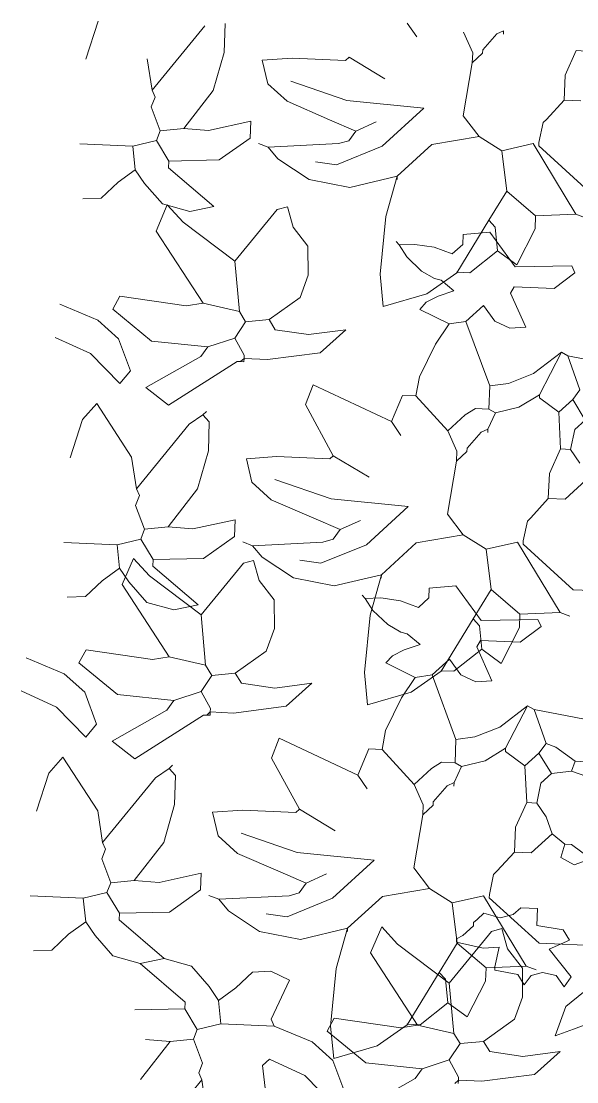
# Model space of a CAD drawing. Header units: centimetres. Extents: x 5667 to 17750, y 274 to 6203.
# Drawn here: x 10667.1 to 10720.2, y 5765.9 to 5867.4 of the extents above; entities that cross this region are included whole.
import ezdxf

# ---------------------------------------------------------------- set-up
doc = ezdxf.new("R2010")
doc.units = ezdxf.units.CM
doc.header["$MEASUREMENT"] = 0
doc.layers.add('G-HEDGE', color=104, linetype='Continuous', lineweight=9)

msp = doc.modelspace()

# ---------------------------------------------------------------- linework, layer by layer
at = {"layer": 'G-HEDGE'}
for p, q in [((10674.44, 5867.35), (10673.26, 5863.71)), ((10679.58, 5860.74), (10684.64, 5866.91)), ((10686.48, 5864.36), (10686.57, 5867.14)), ((10703.99, 5867.16), (10704.89, 5865.85)), ((10710.25, 5864.34), (10709.37, 5866.29)), ((10711.22, 5864.61), (10712.56, 5866.15)), ((10712.56, 5866.15), (10713.21, 5866.44)), ((10713.2, 5866.12), (10713.21, 5866.44)), ((10711.2, 5864.3), (10711.22, 5864.61)), ((10719.09, 5862.2), (10720.15, 5864.54)), ((10721.11, 5864.5), (10720.15, 5864.54)), ((10679.58, 5860.74), (10679.13, 5863.76)), ((10685.44, 5860.72), (10686.48, 5864.36)), ((10692.99, 5863.81), (10690.1, 5863.62)), ((10690.1, 5863.62), (10690.64, 5861.36)), ((10698.08, 5863.59), (10692.99, 5863.81)), ((10698.42, 5863.9), (10698.08, 5863.59)), ((10698.42, 5863.9), (10701.84, 5861.83)), ((10710.2, 5863.38), (10710.25, 5864.34)), ((10710.2, 5863.38), (10711.2, 5864.3)), ((10710.2, 5863.38), (10709.35, 5858.31)), ((10692.84, 5861.63), (10698.21, 5859.76)), ((10718.99, 5859.81), (10719.09, 5862.2)), ((10679.87, 5860.09), (10679.58, 5860.74)), ((10682.62, 5857.1), (10685.44, 5860.72)), ((10692.49, 5859.69), (10690.64, 5861.36)), ((10679.51, 5859.15), (10679.87, 5860.09)), ((10696.56, 5857.91), (10692.49, 5859.69)), ((10698.21, 5859.76), (10705.58, 5859.03)), ((10717.31, 5857.96), (10718.99, 5859.81)), ((10718.99, 5859.81), (10720.58, 5859.74)), ((10680.37, 5856.88), (10679.51, 5859.15)), ((10705.58, 5859.03), (10701.59, 5855.4)), ((10684.98, 5856.9), (10689.03, 5857.78)), ((10688.96, 5856.18), (10689.03, 5857.78)), ((10699.07, 5856.84), (10696.56, 5857.91)), ((10699.07, 5856.84), (10701.02, 5857.72)), ((10710.86, 5856.33), (10709.35, 5858.31)), ((10716.58, 5855.76), (10716.98, 5857.66)), ((10716.98, 5857.66), (10717.31, 5857.96)), ((10680.01, 5855.93), (10680.37, 5856.88)), ((10680.37, 5856.88), (10682.62, 5857.1)), ((10682.62, 5857.1), (10684.98, 5856.9)), ((10698.39, 5855.92), (10699.07, 5856.84)), ((10677.75, 5855.39), (10672.66, 5855.62)), ((10677.75, 5855.39), (10680.01, 5855.93)), ((10677.97, 5853.15), (10677.75, 5855.39)), ((10681.2, 5853.97), (10680.01, 5855.93)), ((10686, 5854.08), (10688.96, 5856.18)), ((10690.7, 5855.29), (10689.76, 5855.65)), ((10690.7, 5855.29), (10697.42, 5855.64)), ((10701.59, 5855.4), (10697.23, 5853.62)), ((10697.42, 5855.64), (10698.39, 5855.92)), ((10703.03, 5852.52), (10706.35, 5855.57)), ((10706.35, 5855.57), (10710.86, 5856.33)), ((10710.86, 5856.33), (10713.03, 5854.96)), ((10713.03, 5854.96), (10716.03, 5855.64)), ((10720.11, 5848.9), (10716.03, 5855.64)), ((10716.58, 5855.76), (10716.56, 5855.44)), ((10716.56, 5855.44), (10721.35, 5851.08)), ((10691.62, 5854.18), (10690.7, 5855.29)), ((10713.5, 5851.11), (10713.03, 5854.96)), ((10681.17, 5853.33), (10681.2, 5853.97)), ((10681.2, 5853.97), (10686, 5854.08)), ((10694.61, 5852.21), (10691.62, 5854.18)), ((10697.23, 5853.62), (10695.23, 5853.91)), ((10676.33, 5851.95), (10677.97, 5853.15)), ((10677.97, 5853.15), (10678.87, 5851.83)), ((10685.48, 5849.63), (10681.17, 5853.33)), ((10698.51, 5851.44), (10703.03, 5852.52)), ((10701.93, 5848.67), (10703.03, 5852.52)), ((10703.03, 5852.52), (10703.01, 5852.2)), ((10674.73, 5850.44), (10676.33, 5851.95)), ((10678.87, 5851.83), (10680.57, 5849.88)), ((10698.51, 5851.44), (10694.61, 5852.21)), ((10672.97, 5850.36), (10674.73, 5850.44)), ((10711.78, 5848.31), (10713.5, 5851.11)), ((10716.27, 5848.75), (10713.5, 5851.11)), ((10679.98, 5847.28), (10681.04, 5849.79)), ((10680.57, 5849.88), (10683.18, 5849.15)), ((10682.57, 5848.12), (10681.04, 5849.79)), ((10683.18, 5849.15), (10685.48, 5849.63)), ((10687.51, 5844.4), (10691.56, 5849.33)), ((10691.56, 5849.33), (10692.53, 5849.6)), ((10693.08, 5847.66), (10692.53, 5849.6)), ((10701.4, 5843.16), (10701.93, 5848.67)), ((10711.78, 5848.31), (10708.73, 5843.3)), ((10712.39, 5847.64), (10711.78, 5848.31)), ((10716.21, 5847.48), (10716.27, 5848.75)), ((10716.27, 5848.75), (10720.11, 5848.9)), ((10720.11, 5848.9), (10721.05, 5848.54)), ((10684.46, 5840.38), (10679.98, 5847.28)), ((10687.51, 5844.4), (10682.57, 5848.12)), ((10694.49, 5845.83), (10693.08, 5847.66)), ((10712.61, 5845.4), (10712.39, 5847.64)), ((10714.47, 5844.04), (10716.21, 5847.48)), ((10703.22, 5845.95), (10702.92, 5846.28)), ((10709.33, 5846.96), (10709.29, 5846)), ((10709.33, 5846.96), (10711.89, 5847.16)), ((10711.89, 5847.16), (10714.3, 5843.87)), ((10694.52, 5843.07), (10694.49, 5845.83)), ((10704.7, 5846), (10703.22, 5845.95)), ((10703.22, 5845.95), (10703.95, 5844.81)), ((10706.57, 5845.74), (10704.7, 5846)), ((10708.29, 5845.09), (10706.57, 5845.74)), ((10709.29, 5846), (10708.29, 5845.09)), ((10712.61, 5845.4), (10709.97, 5843.28)), ((10712.61, 5845.4), (10714.47, 5844.04)), ((10687.94, 5839.59), (10687.51, 5844.4)), ((10703.95, 5844.81), (10705.35, 5843.46)), ((10705.35, 5843.46), (10706.61, 5842.73)), ((10708.73, 5843.3), (10705.86, 5841.28)), ((10709.97, 5843.28), (10708.69, 5843.34)), ((10714.3, 5843.87), (10719.73, 5843.95)), ((10718.04, 5841.79), (10720.02, 5843.3)), ((10720.02, 5843.3), (10719.73, 5843.95)), ((10693.74, 5840.93), (10694.52, 5843.07)), ((10701.7, 5840.08), (10701.4, 5843.16)), ((10706.61, 5842.73), (10707.22, 5842.58)), ((10707.22, 5842.58), (10708.46, 5841.57)), ((10705.86, 5841.28), (10701.7, 5840.08)), ((10708.46, 5841.57), (10706.95, 5841.05)), ((10713.87, 5841.33), (10714.22, 5841.95)), ((10715.33, 5838.08), (10713.87, 5841.33)), ((10714.22, 5841.95), (10718.04, 5841.79)), ((10674.4, 5838.76), (10670.76, 5840.28)), ((10675.82, 5839.8), (10676.51, 5841.04)), ((10676.51, 5841.04), (10682.86, 5840.13)), ((10682.86, 5840.13), (10684.46, 5840.38)), ((10687.94, 5839.59), (10684.46, 5840.38)), ((10690.78, 5838.83), (10693.74, 5840.93)), ((10705.81, 5840.49), (10705.19, 5839.79)), ((10706.95, 5841.05), (10705.81, 5840.49)), ((10679.52, 5836.76), (10675.82, 5839.8)), ((10688.53, 5838.6), (10687.94, 5839.59)), ((10708, 5838.4), (10705.19, 5839.79)), ((10709.6, 5838.64), (10711.27, 5840.17)), ((10711.27, 5840.17), (10712.36, 5838.67)), ((10676.38, 5836.99), (10674.4, 5838.76)), ((10687.51, 5837.05), (10688.53, 5838.6)), ((10688.53, 5838.6), (10690.78, 5838.83)), ((10691.37, 5837.84), (10690.78, 5838.83)), ((10708, 5838.4), (10706.69, 5836.46)), ((10708, 5838.4), (10709.6, 5838.64)), ((10711.89, 5832.48), (10709.6, 5838.64)), ((10712.36, 5838.67), (10713.79, 5837.99)), ((10694.55, 5837.39), (10691.37, 5837.84)), ((10694.55, 5837.39), (10698.1, 5837.84)), ((10698.1, 5837.84), (10695.66, 5835.65)), ((10713.79, 5837.99), (10715.33, 5838.08)), ((10670.31, 5837.11), (10673.68, 5835.57)), ((10677.51, 5833.92), (10676.38, 5836.99)), ((10684.92, 5836.21), (10679.52, 5836.76)), ((10684.24, 5835.28), (10684.92, 5836.21)), ((10684.92, 5836.21), (10687.51, 5837.05)), ((10688.4, 5835.42), (10687.51, 5837.05)), ((10706.69, 5836.46), (10705.15, 5833.33)), ((10673.68, 5835.57), (10676.5, 5832.69)), ((10679, 5832.32), (10684.24, 5835.28)), ((10688.05, 5834.8), (10688.38, 5835.1)), ((10688.37, 5834.78), (10688.38, 5835.1)), ((10688.38, 5835.1), (10688.4, 5835.42)), ((10688.38, 5835.1), (10690.61, 5835)), ((10695.66, 5835.65), (10690.61, 5835)), ((10718.73, 5835.69), (10716.07, 5833.65)), ((10716.64, 5831.63), (10718.73, 5835.69)), ((10719.36, 5835.35), (10718.73, 5835.69)), ((10719.36, 5835.35), (10725.69, 5834.11)), ((10720.49, 5832.1), (10719.36, 5835.35)), ((10681.16, 5830.63), (10687.73, 5834.81)), ((10688.05, 5834.8), (10687.73, 5834.81)), ((10688.37, 5834.78), (10688.05, 5834.8)), ((10676.5, 5832.69), (10677.51, 5833.92)), ((10705.15, 5833.33), (10704.82, 5831.51)), ((10716.07, 5833.65), (10713.68, 5832.71)), ((10681.16, 5830.63), (10679, 5832.32)), ((10694.98, 5832.58), (10694.25, 5830.69)), ((10702.48, 5829.06), (10694.98, 5832.58)), ((10711.79, 5830.25), (10711.89, 5832.48)), ((10713.68, 5832.71), (10711.89, 5832.48)), ((10719.81, 5831.18), (10720.49, 5832.1)), ((10702.48, 5829.06), (10703.55, 5831.57)), ((10703.55, 5831.57), (10704.82, 5831.51)), ((10707.87, 5828.19), (10704.82, 5831.51)), ((10714.67, 5830.44), (10716.64, 5831.63)), ((10716.63, 5831.32), (10716.64, 5831.63)), ((10718.48, 5829.96), (10716.63, 5831.32)), ((10718.48, 5829.96), (10719.81, 5831.18)), ((10721, 5829.21), (10719.81, 5831.18)), ((10674.29, 5830.78), (10672.94, 5829.25)), ((10677.62, 5825.66), (10674.29, 5830.78)), ((10696.91, 5825.79), (10694.25, 5830.69)), ((10709.53, 5829.71), (10710.52, 5830.31)), ((10710.52, 5830.31), (10711.79, 5830.25)), ((10712.42, 5829.9), (10711.79, 5830.25)), ((10712.42, 5829.9), (10714.67, 5830.44)), ((10672.94, 5829.25), (10671.76, 5825.61)), ((10683.14, 5828.8), (10684.45, 5829.7)), ((10684.45, 5829.7), (10684.79, 5830.01)), ((10685.06, 5829.04), (10684.45, 5829.7)), ((10684.98, 5826.26), (10685.06, 5829.04)), ((10702.48, 5829.06), (10703.38, 5827.74)), ((10707.87, 5828.19), (10709.53, 5829.71)), ((10711.71, 5828.34), (10712.42, 5829.9)), ((10718.65, 5826.44), (10718.48, 5829.96)), ((10720.01, 5828.3), (10721, 5829.21)), ((10678.08, 5822.64), (10683.14, 5828.8)), ((10708.74, 5826.23), (10707.87, 5828.19)), ((10709.71, 5826.51), (10711.06, 5828.05)), ((10711.06, 5828.05), (10711.71, 5828.34)), ((10711.7, 5828.02), (10711.71, 5828.34)), ((10719.6, 5826.4), (10720.01, 5828.3)), ((10683.94, 5822.62), (10684.98, 5826.26)), ((10708.7, 5825.28), (10708.74, 5826.23)), ((10708.7, 5825.28), (10709.7, 5826.19)), ((10709.7, 5826.19), (10709.71, 5826.51)), ((10717.58, 5824.1), (10718.65, 5826.44)), ((10719.6, 5826.4), (10718.65, 5826.44)), ((10720.5, 5825.08), (10719.6, 5826.4)), ((10678.08, 5822.64), (10677.62, 5825.66)), ((10691.48, 5825.71), (10688.6, 5825.51)), ((10688.6, 5825.51), (10689.14, 5823.26)), ((10696.58, 5825.49), (10691.48, 5825.71)), ((10696.91, 5825.79), (10696.58, 5825.49)), ((10696.91, 5825.79), (10700.34, 5823.73)), ((10708.7, 5825.28), (10707.84, 5820.21)), ((10717.48, 5821.7), (10717.58, 5824.1)), ((10690.98, 5821.58), (10689.14, 5823.26)), ((10691.34, 5823.53), (10696.71, 5821.66)), ((10719.08, 5821.63), (10721.07, 5823.46)), ((10678.01, 5821.04), (10678.37, 5821.99)), ((10678.37, 5821.99), (10678.08, 5822.64)), ((10681.11, 5818.99), (10683.94, 5822.62)), ((10678.87, 5818.77), (10678.01, 5821.04)), ((10695.06, 5819.81), (10690.98, 5821.58)), ((10696.71, 5821.66), (10704.08, 5820.93)), ((10704.08, 5820.93), (10700.09, 5817.29)), ((10715.81, 5819.86), (10717.48, 5821.7)), ((10717.48, 5821.7), (10719.08, 5821.63)), ((10709.35, 5818.23), (10707.84, 5820.21)), ((10678.87, 5818.77), (10681.11, 5818.99)), ((10681.11, 5818.99), (10683.48, 5818.8)), ((10683.48, 5818.8), (10687.53, 5819.67)), ((10687.46, 5818.08), (10687.53, 5819.67)), ((10697.56, 5818.74), (10695.06, 5819.81)), ((10697.56, 5818.74), (10699.52, 5819.61)), ((10715.07, 5817.66), (10715.48, 5819.55)), ((10715.48, 5819.55), (10715.81, 5819.86)), ((10678.51, 5817.83), (10678.87, 5818.77)), ((10684.49, 5815.97), (10687.46, 5818.08)), ((10696.89, 5817.81), (10697.56, 5818.74)), ((10704.85, 5817.46), (10709.35, 5818.23)), ((10709.35, 5818.23), (10711.53, 5816.85)), ((10676.25, 5817.29), (10671.15, 5817.51)), ((10676.25, 5817.29), (10678.51, 5817.83)), ((10676.47, 5815.05), (10676.25, 5817.29)), ((10679.7, 5815.86), (10678.51, 5817.83)), ((10689.2, 5817.19), (10688.26, 5817.55)), ((10689.2, 5817.19), (10695.92, 5817.53)), ((10690.12, 5816.08), (10689.2, 5817.19)), ((10700.09, 5817.29), (10695.73, 5815.51)), ((10695.92, 5817.53), (10696.89, 5817.81)), ((10701.53, 5814.42), (10704.85, 5817.46)), ((10711.53, 5816.85), (10714.53, 5817.53)), ((10712, 5813), (10711.53, 5816.85)), ((10718.61, 5810.8), (10714.53, 5817.53)), ((10715.07, 5817.66), (10715.06, 5817.34)), ((10715.06, 5817.34), (10719.85, 5812.98)), ((10676.74, 5813.47), (10677.81, 5815.97)), ((10679.33, 5814.31), (10677.81, 5815.97)), ((10679.67, 5815.23), (10679.7, 5815.86)), ((10679.7, 5815.86), (10684.49, 5815.97)), ((10693.11, 5814.11), (10690.12, 5816.08)), ((10674.82, 5813.84), (10676.47, 5815.05)), ((10676.47, 5815.05), (10677.37, 5813.73)), ((10683.98, 5811.53), (10679.67, 5815.23)), ((10684.27, 5810.58), (10688.32, 5815.51)), ((10688.32, 5815.51), (10689.29, 5815.79)), ((10689.84, 5813.85), (10689.29, 5815.79)), ((10695.73, 5815.51), (10693.73, 5815.8)), ((10673.23, 5812.34), (10674.82, 5813.84)), ((10684.27, 5810.58), (10679.33, 5814.31)), ((10691.25, 5812.02), (10689.84, 5813.85)), ((10697.01, 5813.34), (10693.11, 5814.11)), ((10697.01, 5813.34), (10701.53, 5814.42)), ((10700.43, 5810.56), (10701.53, 5814.42)), ((10701.53, 5814.42), (10701.51, 5814.1)), ((10681.23, 5806.57), (10676.74, 5813.47)), ((10677.37, 5813.73), (10679.07, 5811.77)), ((10706.09, 5813.14), (10706.05, 5812.19)), ((10706.09, 5813.14), (10708.65, 5813.35)), ((10708.65, 5813.35), (10711.06, 5810.05)), ((10710.28, 5810.21), (10712, 5813)), ((10714.77, 5810.65), (10712, 5813)), ((10719.85, 5812.98), (10730.17, 5812.53)), ((10671.47, 5812.26), (10673.23, 5812.34)), ((10679.07, 5811.77), (10681.68, 5811.05)), ((10691.28, 5809.26), (10691.25, 5812.02)), ((10699.98, 5812.13), (10699.68, 5812.46)), ((10701.46, 5812.19), (10699.98, 5812.13)), ((10699.98, 5812.13), (10700.71, 5810.99)), ((10703.33, 5811.92), (10701.46, 5812.19)), ((10705.05, 5811.27), (10703.33, 5811.92)), ((10706.05, 5812.19), (10705.05, 5811.27)), ((10681.68, 5811.05), (10683.98, 5811.53)), ((10700.71, 5810.99), (10702.12, 5809.64)), ((10714.77, 5810.65), (10718.61, 5810.8)), ((10718.61, 5810.8), (10719.55, 5810.44)), ((10684.7, 5805.78), (10684.27, 5810.58)), ((10699.9, 5805.06), (10700.43, 5810.56)), ((10710.28, 5810.21), (10707.23, 5805.2)), ((10710.89, 5809.54), (10710.28, 5810.21)), ((10711.06, 5810.05), (10716.49, 5810.14)), ((10714.71, 5809.37), (10714.77, 5810.65)), ((10716.79, 5809.48), (10716.49, 5810.14)), ((10690.51, 5807.12), (10691.28, 5809.26)), ((10702.12, 5809.64), (10703.37, 5808.91)), ((10703.37, 5808.91), (10703.99, 5808.77)), ((10703.99, 5808.77), (10705.22, 5807.75)), ((10711.11, 5807.3), (10710.89, 5809.54)), ((10712.97, 5805.94), (10714.71, 5809.37)), ((10714.8, 5807.97), (10716.79, 5809.48)), ((10705.22, 5807.75), (10703.71, 5807.24)), ((10710.63, 5807.52), (10710.98, 5808.14)), ((10710.98, 5808.14), (10714.8, 5807.97)), ((10672.58, 5805.99), (10673.27, 5807.23)), ((10673.27, 5807.23), (10679.62, 5806.32)), ((10687.54, 5805.01), (10690.51, 5807.12)), ((10703.71, 5807.24), (10702.57, 5806.67)), ((10711.11, 5807.3), (10708.46, 5805.18)), ((10712.09, 5804.26), (10710.63, 5807.52)), ((10711.11, 5807.3), (10712.97, 5805.94)), ((10671.17, 5804.95), (10667.53, 5806.47)), ((10676.28, 5802.95), (10672.58, 5805.99)), ((10679.62, 5806.32), (10681.23, 5806.57)), ((10684.7, 5805.78), (10681.23, 5806.57)), ((10685.3, 5804.79), (10684.7, 5805.78)), ((10702.57, 5806.67), (10701.95, 5805.98)), ((10704.76, 5804.58), (10701.95, 5805.98)), ((10706.37, 5804.83), (10708.03, 5806.35)), ((10708.03, 5806.35), (10709.12, 5804.85)), ((10673.14, 5803.17), (10671.17, 5804.95)), ((10684.27, 5803.24), (10685.3, 5804.79)), ((10685.3, 5804.79), (10687.54, 5805.01)), ((10688.14, 5804.03), (10687.54, 5805.01)), ((10700.2, 5801.97), (10699.9, 5805.06)), ((10707.23, 5805.2), (10704.36, 5803.17)), ((10704.76, 5804.58), (10706.37, 5804.83)), ((10708.65, 5798.67), (10706.37, 5804.83)), ((10708.46, 5805.18), (10707.19, 5805.23)), ((10709.12, 5804.85), (10710.55, 5804.18)), ((10691.31, 5803.57), (10688.14, 5804.03)), ((10691.31, 5803.57), (10694.86, 5804.03)), ((10694.86, 5804.03), (10692.42, 5801.83)), ((10704.76, 5804.58), (10703.45, 5802.64)), ((10710.55, 5804.18), (10712.09, 5804.26)), ((10667.07, 5803.3), (10670.44, 5801.75)), ((10674.27, 5800.11), (10673.14, 5803.17)), ((10681.68, 5802.4), (10676.28, 5802.95)), ((10681.68, 5802.4), (10684.27, 5803.24)), ((10685.16, 5801.61), (10684.27, 5803.24)), ((10704.36, 5803.17), (10700.2, 5801.97)), ((10670.44, 5801.75), (10673.26, 5798.88)), ((10681, 5801.47), (10681.68, 5802.4)), ((10692.42, 5801.83), (10687.38, 5801.19)), ((10703.45, 5802.64), (10701.91, 5799.52)), ((10715.5, 5801.88), (10712.83, 5799.84)), ((10713.4, 5797.82), (10715.5, 5801.88)), ((10716.12, 5801.53), (10715.5, 5801.88)), ((10675.77, 5798.5), (10681, 5801.47)), ((10677.93, 5796.81), (10684.49, 5801)), ((10684.81, 5800.98), (10684.49, 5801)), ((10684.81, 5800.98), (10685.15, 5801.29)), ((10685.13, 5800.97), (10684.81, 5800.98)), ((10685.13, 5800.97), (10685.15, 5801.29)), ((10685.15, 5801.29), (10685.16, 5801.61)), ((10685.15, 5801.29), (10687.38, 5801.19)), ((10716.12, 5801.53), (10722.45, 5800.3)), ((10717.26, 5798.29), (10716.12, 5801.53)), ((10673.26, 5798.88), (10674.27, 5800.11)), ((10712.83, 5799.84), (10710.44, 5798.9)), ((10691.74, 5798.77), (10691.02, 5796.88)), ((10699.25, 5795.25), (10691.74, 5798.77)), ((10701.91, 5799.52), (10701.59, 5797.7)), ((10708.56, 5796.44), (10708.65, 5798.67)), ((10710.44, 5798.9), (10708.65, 5798.67)), ((10677.93, 5796.81), (10675.77, 5798.5)), ((10699.25, 5795.25), (10700.31, 5797.75)), ((10700.31, 5797.75), (10701.59, 5797.7)), ((10704.64, 5794.37), (10701.59, 5797.7)), ((10711.44, 5796.63), (10713.4, 5797.82)), ((10713.39, 5797.5), (10713.4, 5797.82)), ((10716.58, 5797.36), (10717.26, 5798.29)), ((10718.2, 5797.93), (10717.26, 5798.29)), ((10720.05, 5796.57), (10718.2, 5797.93)), ((10671.05, 5796.97), (10669.71, 5795.43)), ((10674.39, 5791.85), (10671.05, 5796.97)), ((10693.68, 5791.98), (10691.02, 5796.88)), ((10709.18, 5796.09), (10711.44, 5796.63)), ((10715.25, 5796.15), (10713.39, 5797.5)), ((10715.25, 5796.15), (10716.58, 5797.36)), ((10717.77, 5795.4), (10716.58, 5797.36)), ((10719.69, 5795.63), (10720.05, 5796.57)), ((10721.65, 5796.5), (10720.05, 5796.57)), ((10679.9, 5794.99), (10681.22, 5795.89)), ((10681.22, 5795.89), (10681.55, 5796.19)), ((10681.83, 5795.22), (10681.22, 5795.89)), ((10704.64, 5794.37), (10706.3, 5795.9)), ((10706.3, 5795.9), (10707.28, 5796.49)), ((10707.28, 5796.49), (10708.56, 5796.44)), ((10708.47, 5794.53), (10709.18, 5796.09)), ((10709.18, 5796.09), (10708.56, 5796.44)), ((10715.41, 5792.63), (10715.25, 5796.15)), ((10717.77, 5795.4), (10719.69, 5795.63)), ((10722.84, 5794.54), (10719.69, 5795.63)), ((10669.71, 5795.43), (10668.52, 5791.79)), ((10674.84, 5788.82), (10679.9, 5794.99)), ((10681.74, 5792.45), (10681.83, 5795.22)), ((10699.25, 5795.25), (10700.15, 5793.93)), ((10716.77, 5794.48), (10717.77, 5795.4)), ((10705.51, 5792.42), (10704.64, 5794.37)), ((10706.48, 5792.7), (10707.82, 5794.23)), ((10707.82, 5794.23), (10708.47, 5794.53)), ((10708.46, 5794.21), (10708.47, 5794.53)), ((10716.37, 5792.58), (10716.77, 5794.48)), ((10706.46, 5792.38), (10706.48, 5792.7)), ((10714.35, 5790.28), (10715.41, 5792.63)), ((10716.37, 5792.58), (10715.41, 5792.63)), ((10717.27, 5791.27), (10716.37, 5792.58)), ((10674.84, 5788.82), (10674.39, 5791.85)), ((10680.7, 5788.81), (10681.74, 5792.45)), ((10688.25, 5791.9), (10685.37, 5791.7)), ((10685.37, 5791.7), (10685.91, 5789.44)), ((10693.34, 5791.67), (10688.25, 5791.9)), ((10693.68, 5791.98), (10693.34, 5791.67)), ((10693.68, 5791.98), (10697.1, 5789.91)), ((10705.47, 5791.46), (10705.51, 5792.42)), ((10705.47, 5791.46), (10706.46, 5792.38)), ((10705.47, 5791.46), (10704.61, 5786.39)), ((10717.84, 5789.65), (10717.27, 5791.27)), ((10688.1, 5789.71), (10693.47, 5787.85)), ((10714.25, 5787.89), (10714.35, 5790.28)), ((10715.84, 5787.82), (10717.84, 5789.65)), ((10719.07, 5788.64), (10717.84, 5789.65)), ((10675.13, 5788.17), (10674.84, 5788.82)), ((10677.88, 5785.18), (10680.7, 5788.81)), ((10687.75, 5787.77), (10685.91, 5789.44)), ((10718.69, 5787.38), (10719.07, 5788.64)), ((10719.71, 5788.61), (10719.07, 5788.64)), ((10721.56, 5787.25), (10719.71, 5788.61)), ((10674.77, 5787.23), (10675.13, 5788.17)), ((10691.82, 5785.99), (10687.75, 5787.77)), ((10693.47, 5787.85), (10700.84, 5787.12)), ((10712.57, 5786.05), (10714.25, 5787.89)), ((10714.25, 5787.89), (10715.84, 5787.82)), ((10675.63, 5784.96), (10674.77, 5787.23)), ((10700.84, 5787.12), (10696.85, 5783.48)), ((10719.94, 5786.68), (10718.69, 5787.38)), ((10721.56, 5787.25), (10719.94, 5786.68)), ((10680.25, 5784.99), (10684.29, 5785.86)), ((10684.22, 5784.27), (10684.29, 5785.86)), ((10694.33, 5784.93), (10691.82, 5785.99)), ((10694.33, 5784.93), (10696.28, 5785.8)), ((10706.12, 5784.41), (10704.61, 5786.39)), ((10711.84, 5783.84), (10712.24, 5785.74)), ((10712.24, 5785.74), (10712.57, 5786.05)), ((10675.27, 5784.02), (10675.63, 5784.96)), ((10675.63, 5784.96), (10677.88, 5785.18)), ((10677.88, 5785.18), (10680.25, 5784.99)), ((10693.65, 5784), (10694.33, 5784.93)), ((10701.61, 5783.65), (10706.12, 5784.41)), ((10706.12, 5784.41), (10708.29, 5783.04)), ((10673.01, 5783.48), (10667.92, 5783.7)), ((10673.01, 5783.48), (10675.27, 5784.02)), ((10673.24, 5781.23), (10673.01, 5783.48)), ((10676.46, 5782.05), (10675.27, 5784.02)), ((10681.26, 5782.16), (10684.22, 5784.27)), ((10685.96, 5783.38), (10685.02, 5783.74)), ((10685.96, 5783.38), (10692.68, 5783.72)), ((10686.88, 5782.27), (10685.96, 5783.38)), ((10696.85, 5783.48), (10692.49, 5781.7)), ((10692.68, 5783.72), (10693.65, 5784)), ((10698.29, 5780.6), (10701.61, 5783.65)), ((10708.29, 5783.04), (10711.29, 5783.72)), ((10715.37, 5776.99), (10711.29, 5783.72)), ((10711.84, 5783.84), (10711.82, 5783.53)), ((10711.82, 5783.53), (10716.61, 5779.17)), ((10708.76, 5779.19), (10708.29, 5783.04)), ((10714.12, 5781.93), (10714.85, 5782.55)), ((10714.85, 5782.55), (10716.45, 5782.48)), ((10716.45, 5782.48), (10716.38, 5780.88)), ((10676.44, 5781.41), (10676.46, 5782.05)), ((10680.74, 5777.71), (10676.44, 5781.41)), ((10676.46, 5782.05), (10681.26, 5782.16)), ((10689.87, 5780.29), (10686.88, 5782.27)), ((10692.49, 5781.7), (10690.49, 5781.99)), ((10710.66, 5781.45), (10710.32, 5781.15)), ((10710.66, 5781.45), (10711.32, 5782.06)), ((10711.32, 5782.06), (10712.86, 5781.59)), ((10712.86, 5781.59), (10714.12, 5781.93)), ((10671.59, 5780.03), (10673.24, 5781.23)), ((10673.24, 5781.23), (10674.14, 5779.92)), ((10693.77, 5779.52), (10698.29, 5780.6)), ((10697.19, 5776.75), (10698.29, 5780.6)), ((10698.29, 5780.6), (10698.28, 5780.29)), ((10700.48, 5778.24), (10701.55, 5780.75)), ((10703.07, 5779.09), (10701.55, 5780.75)), ((10710.31, 5780.83), (10709.31, 5779.91)), ((10710.32, 5781.15), (10710.31, 5780.83)), ((10712.06, 5780.29), (10713.03, 5780.57)), ((10713.58, 5778.63), (10713.03, 5780.57)), ((10716.38, 5780.88), (10718.91, 5780.45)), ((10718.91, 5780.45), (10719.51, 5779.47)), ((10670, 5778.52), (10671.59, 5780.03)), ((10674.14, 5779.92), (10675.83, 5777.96)), ((10693.77, 5779.52), (10689.87, 5780.29)), ((10708.01, 5775.36), (10712.06, 5780.29)), ((10708.71, 5779.59), (10708.7, 5779.28)), ((10709.31, 5779.91), (10708.71, 5779.59)), ((10719.51, 5779.47), (10717.55, 5778.6)), ((10668.23, 5778.45), (10670, 5778.52)), ((10708.01, 5775.36), (10703.07, 5779.09)), ((10707.04, 5776.39), (10708.76, 5779.19)), ((10708.7, 5779.28), (10709.99, 5778.99)), ((10711.53, 5776.83), (10708.76, 5779.19)), ((10709.99, 5778.99), (10711.26, 5778.69)), ((10711.26, 5778.69), (10712.77, 5778.81)), ((10712.77, 5778.81), (10712.37, 5776.91)), ((10715, 5776.8), (10713.58, 5778.63)), ((10716.61, 5779.17), (10726.94, 5778.72)), ((10717.55, 5778.6), (10719.67, 5775.95)), ((10675.83, 5777.96), (10678.44, 5777.23)), ((10678.44, 5777.23), (10680.74, 5777.71)), ((10683.35, 5776.99), (10680.74, 5777.71)), ((10704.97, 5771.34), (10700.48, 5778.24)), ((10678.44, 5777.23), (10682.75, 5773.54)), ((10685.05, 5775.03), (10683.35, 5776.99)), ((10689.19, 5776.42), (10687.6, 5774.92)), ((10690.95, 5776.5), (10689.19, 5776.42)), ((10692.74, 5775.65), (10690.95, 5776.5)), ((10696.66, 5771.24), (10697.19, 5776.75)), ((10707.04, 5776.39), (10703.99, 5771.38)), ((10707.65, 5775.73), (10707.04, 5776.39)), ((10711.48, 5775.56), (10711.53, 5776.83)), ((10711.53, 5776.83), (10715.37, 5776.99)), ((10712.37, 5776.91), (10712.36, 5776.59)), ((10712.36, 5776.59), (10714.57, 5776.17)), ((10715.02, 5774.03), (10715, 5776.8)), ((10715.37, 5776.99), (10716.31, 5776.63)), ((10715.83, 5776.09), (10716.94, 5776.38)), ((10716.94, 5776.38), (10718.23, 5776.1)), ((10692.74, 5775.65), (10690.98, 5771.9)), ((10707.87, 5773.48), (10707.65, 5775.73)), ((10708.44, 5770.55), (10708.01, 5775.36)), ((10709.73, 5772.12), (10711.48, 5775.56)), ((10714.57, 5776.17), (10715.17, 5775.19)), ((10715.17, 5775.19), (10715.83, 5776.09)), ((10718.23, 5776.1), (10718.99, 5775.02)), ((10719.67, 5775.95), (10718.99, 5775.02)), ((10719.14, 5773.13), (10722.03, 5775.46)), ((10685.95, 5773.71), (10685.05, 5775.03)), ((10687.6, 5774.92), (10685.95, 5773.71)), ((10682.75, 5773.54), (10682.72, 5772.9)), ((10685.95, 5773.71), (10686.17, 5771.47)), ((10707.87, 5773.48), (10705.23, 5771.36)), ((10707.87, 5773.48), (10709.73, 5772.12)), ((10714.25, 5771.9), (10715.02, 5774.03)), ((10727.35, 5773.82), (10719.88, 5770.95)), ((10682.72, 5772.9), (10677.93, 5772.79)), ((10682.72, 5772.9), (10683.91, 5770.93)), ((10718.12, 5770.33), (10719.14, 5773.13)), ((10686.17, 5771.47), (10683.91, 5770.93)), ((10686.17, 5771.47), (10691.27, 5771.25)), ((10690.98, 5771.9), (10691.27, 5771.25)), ((10694.91, 5769.73), (10691.27, 5771.25)), ((10696.32, 5770.76), (10697.01, 5772.01)), ((10696.96, 5768.16), (10696.66, 5771.24)), ((10697.01, 5772.01), (10703.36, 5771.09)), ((10703.99, 5771.38), (10701.12, 5769.36)), ((10703.36, 5771.09), (10704.97, 5771.34)), ((10705.23, 5771.36), (10703.95, 5771.42)), ((10708.44, 5770.55), (10704.97, 5771.34)), ((10711.28, 5769.79), (10714.25, 5771.9)), ((10683.91, 5770.93), (10683.55, 5769.99)), ((10700.02, 5767.73), (10696.32, 5770.76)), ((10709.04, 5769.57), (10708.44, 5770.55)), ((10719.88, 5770.95), (10718.12, 5770.33)), ((10681.31, 5769.77), (10678.48, 5766.14)), ((10681.31, 5769.77), (10678.94, 5769.96)), ((10683.55, 5769.99), (10681.31, 5769.77)), ((10683.55, 5769.99), (10684.41, 5767.72)), ((10696.88, 5767.95), (10694.91, 5769.73)), ((10701.12, 5769.36), (10696.96, 5768.16)), ((10708.01, 5768.02), (10709.04, 5769.57)), ((10709.04, 5769.57), (10711.28, 5769.79)), ((10711.88, 5768.81), (10711.28, 5769.79)), ((10715.05, 5768.35), (10711.88, 5768.81)), ((10715.05, 5768.35), (10718.61, 5768.81)), ((10718.61, 5768.81), (10716.16, 5766.61)), ((10684.41, 5767.72), (10684.05, 5766.78)), ((10690.81, 5768.08), (10690.14, 5767.47)), ((10690.66, 5763.15), (10690.14, 5767.47)), ((10690.81, 5768.08), (10694.18, 5766.53)), ((10698.01, 5764.89), (10696.88, 5767.95)), ((10705.42, 5767.17), (10700.02, 5767.73)), ((10704.74, 5766.25), (10705.42, 5767.17)), ((10705.42, 5767.17), (10708.01, 5768.02)), ((10708.9, 5766.38), (10708.01, 5768.02)), ((10684.05, 5766.78), (10684.34, 5766.12)), ((10694.18, 5766.53), (10697, 5763.66)), ((10699.51, 5763.28), (10704.74, 5766.25)), ((10708.89, 5766.07), (10708.9, 5766.38)), ((10716.16, 5766.61), (10711.12, 5765.97)), ((10684.34, 5766.12), (10679.28, 5759.96)), ((10684.34, 5766.12), (10684.8, 5763.1)), ((10708.55, 5765.76), (10708.89, 5766.07)), ((10708.87, 5765.75), (10708.89, 5766.07)), ((10708.89, 5766.07), (10711.12, 5765.97))]:
    msp.add_line(p, q, dxfattribs=at)
for centre in [(10719.85, 5812.98), (10716.61, 5779.17)]:
    msp.add_arc(centre, 0.0000399, 227.3475, 267.1505, dxfattribs=at)

doc.saveas('drawing.dxf')
